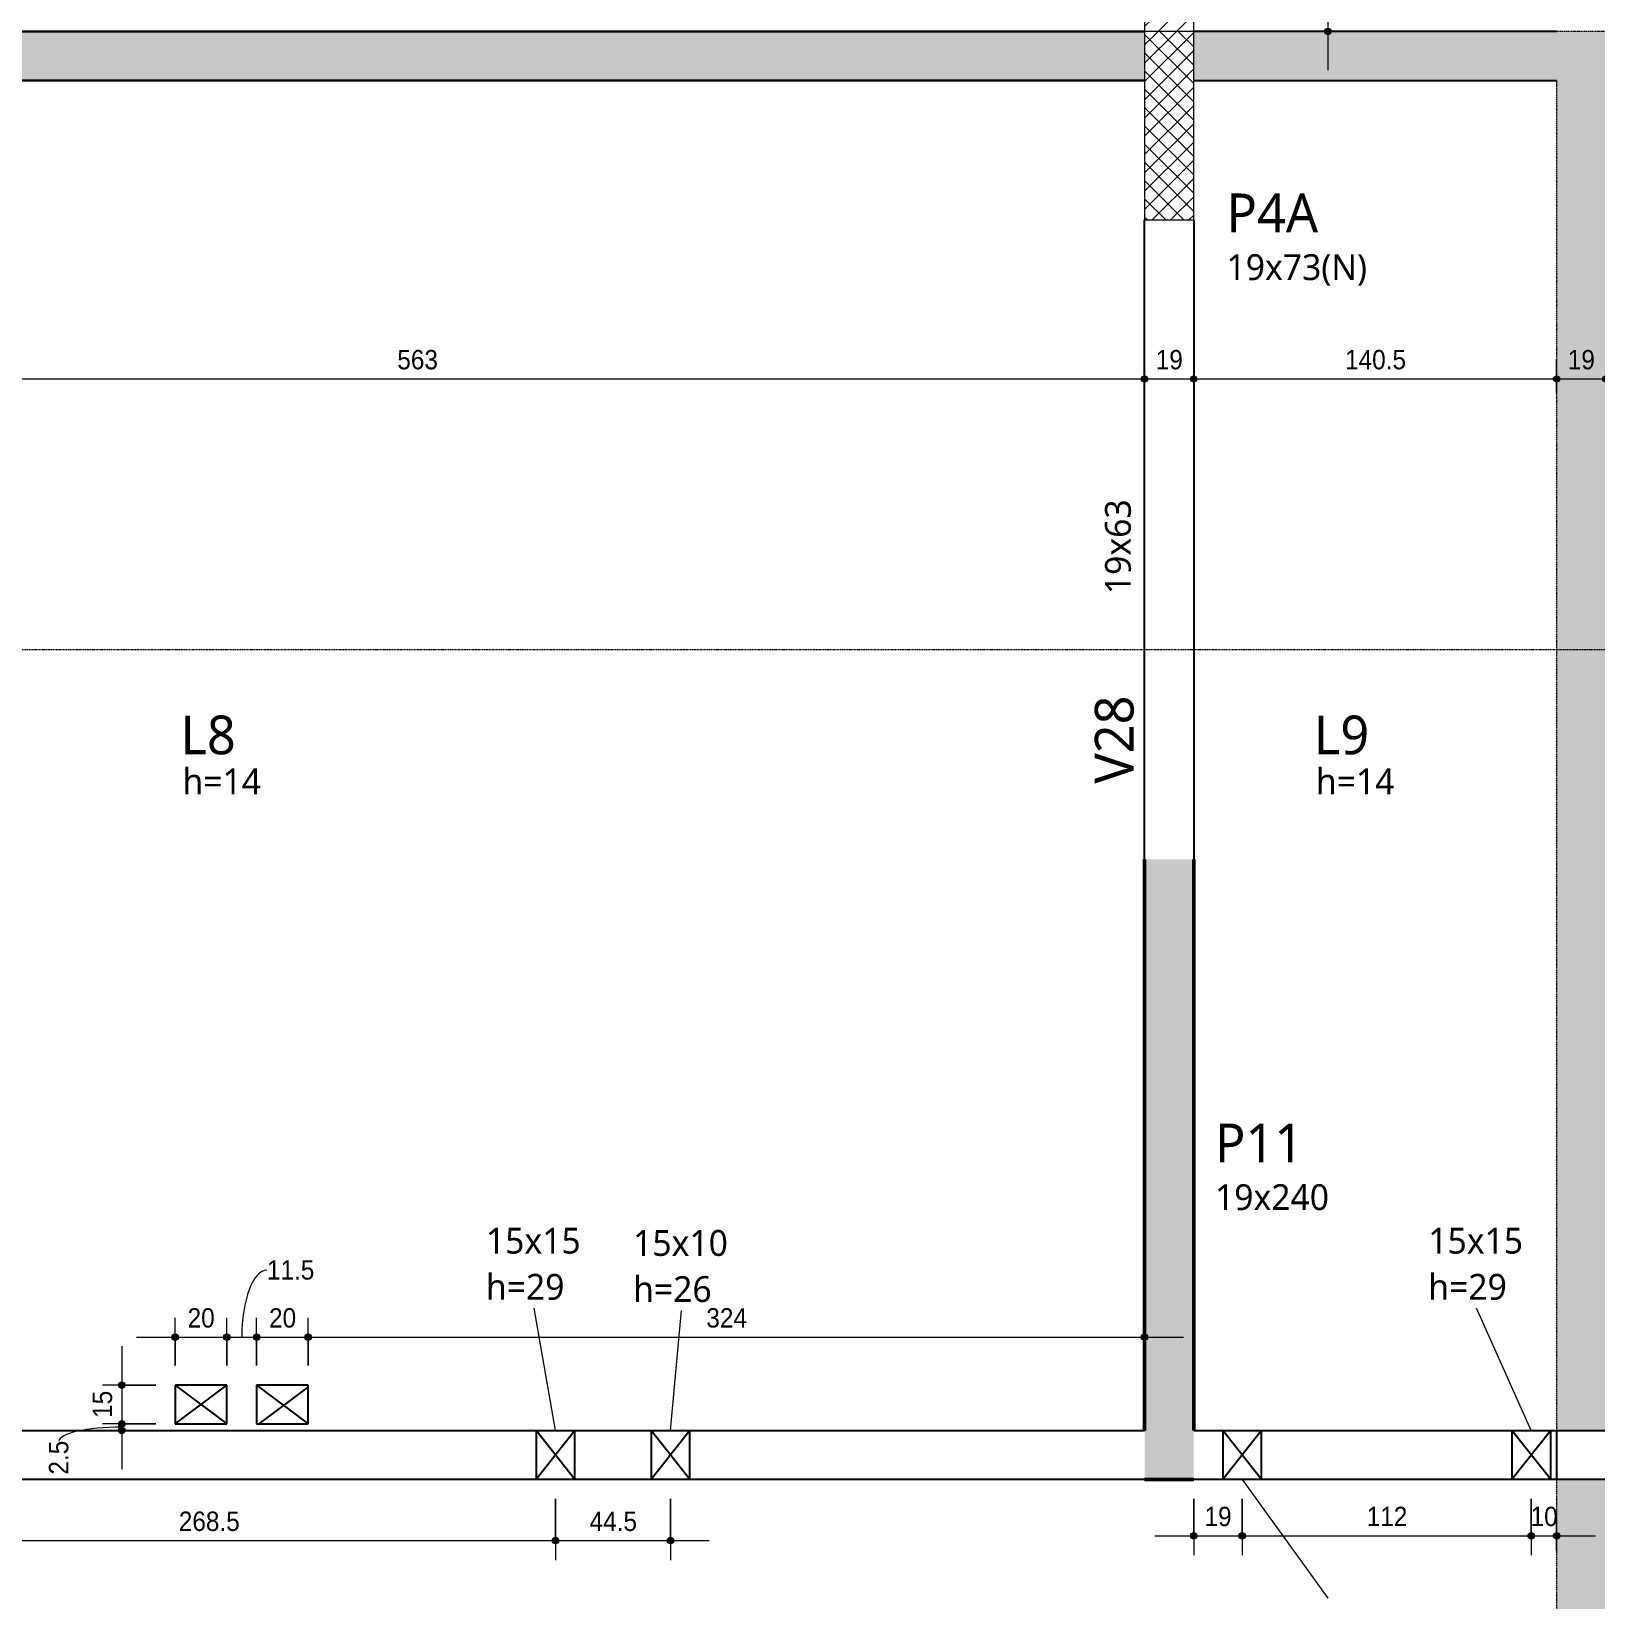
# Model space of a CAD drawing. Header units: centimetres. Extents: x -28 to 30806, y -3196 to 88064.
# Drawn here: x 3028 to 3634, y -73 to 534 of the extents above; entities that cross this region are included whole.
import ezdxf

# ---------------------------------------------------------------- set-up
doc = ezdxf.new("R2010")
doc.units = ezdxf.units.CM
for name, pattern in [('Centro de 6 mm', [1.32, 0.6, -0.24, 0.24, -0.24]), ('Hidden', [0.714375, 0.47625, -0.238125]), ('Traço', [0.635, 0.3175, -0.3175])]:
    doc.linetypes.add(name, pattern=pattern)
for name, color, linetype, lineweight in [('A-ANNO-DIMS', 7, 'Continuous', 9), ('A-ANNO-DIMS-50', 7, 'Continuous', 9), ('A-DETL-GENF', 7, 'Continuous', 18), ('A-DETL-THIN', 7, 'Continuous', 25), ('A-FLOR', 7, 'Continuous', 25), ('A-FLOR-IDEN', 7, 'Continuous', 9), ('A-GENM', 7, 'Continuous', 25), ('A-GENM-HDLN', 7, 'Traço', 18), ('A-GENM-IDEN', 7, 'Continuous', 9), ('G-ANNO-SYMB', 7, 'Continuous', 9), ('S-BEAM', 7, 'Continuous', 25), ('S-BEAM-HDLN', 7, 'Traço', 25), ('S-BEAM-IDEN', 7, 'Continuous', 9), ('S-COLS', 7, 'Continuous', 25), ('S-COLS-IDEN', 7, 'Continuous', 9)]:
    doc.layers.add(name, color=color, linetype=linetype, lineweight=lineweight)
doc.layers.add('A-DETL', color=7, linetype='Continuous', lineweight=18, true_color=0x00a600)
doc.styles.add('Arial', font='arial.ttf', dxfattribs={"width": 0.9, "height": 7.5})
doc.styles.add('Gadugi_1', font='gadugi.ttf', dxfattribs={"height": 10})
doc.styles.add('Gadugi_2', font='gadugi.ttf', dxfattribs={"height": 15})
doc.dimstyles.new('PED_1_5mm_ESQ', dxfattribs={"dimscale": 30.48, "dimtxt": 7.651945, "dimasz": 0.328084, "dimexe": 0.246063, "dimexo": 0.246063, "dimgap": 0.049213, "dimtad": 1, "dimdec": 1, "dimrnd": 0.5, "dimdsep": 46, "dimtxsty": 'Arial', "dimblk1": 'DOTSMALL', "dimblk2": 'DOTSMALL', "dimsah": 1, "dimcen": 0.09, "dimdle": 0.492126, "dimazin": 0, "dimtfac": 1, "dimtdec": 4, "dimtix": 1, "dimtmove": 0, "dimatfit": 3, "dimfxl": 1, "dimtvp": 1, "dimtolj": 1, "dimtzin": 0, "dimarcsym": 2})
doc.dimstyles.new('PED_1_5mm_ESQ_2', dxfattribs={"dimscale": 30.48, "dimtxt": 7.651945, "dimasz": 0.328084, "dimexe": 0.246063, "dimexo": 0.246063, "dimgap": 0.049213, "dimtad": 1, "dimdec": 1, "dimrnd": 0.5, "dimdsep": 46, "dimtxsty": 'Arial', "dimblk1": 'DOTSMALL', "dimblk2": 'DOTSMALL', "dimsah": 1, "dimcen": 0.09, "dimdle": 0.492126, "dimazin": 0, "dimtfac": 1, "dimtdec": 4, "dimtix": 1, "dimtmove": 1, "dimatfit": 3, "dimfxl": 1, "dimtvp": 1, "dimtolj": 1, "dimtzin": 0, "dimarcsym": 2})

# ---------------------------------------------------------------- blocks, each defined once
blk = doc.blocks.new('PED_FURO_RETANGULAR_R04_2020 - 15x15x29-3491205-PL H 001 - FORMA DO BARRILETE')
at = {"layer": 'A-GENM-HDLN'}
for p, q in [((-7.5, 9.5), (7.5, -9.5)), ((-7.5, -9.5), (7.5, 9.5)), ((-7.5, -9.5), (-7.5, 9.5)), ((7.5, 9.5), (7.5, -9.5))]:
    blk.add_line(p, q, dxfattribs=at)
blk = doc.blocks.new('PED_FURO_RETANGULAR_R04_2020 - 15x10x26-3623036-PL H 001 - FORMA DO BARRILETE')
at = {"layer": 'A-GENM-HDLN'}
for p, q in [((-7.5, 9.5), (7.5, -9.5)), ((-7.5, -9.5), (7.5, 9.5)), ((-7.5, -9.5), (-7.5, 9.5)), ((7.5, 9.5), (7.5, -9.5))]:
    blk.add_line(p, q, dxfattribs=at)
blk = doc.blocks.new('PED_FURO_RETANGULAR_R04_2020 - 15x10x22-3621887-PL H 001 - FORMA DO BARRILETE')
at = {"layer": 'A-GENM-HDLN'}
for p, q in [((-7.5, 9.5), (7.5, -9.5)), ((-7.5, -9.5), (7.5, 9.5)), ((-7.5, -9.5), (-7.5, 9.5)), ((7.5, 9.5), (7.5, -9.5))]:
    blk.add_line(p, q, dxfattribs=at)
blk = doc.blocks.new('DIMBLOCK16-PL H 001 - FORMA DO BARRILETE')
at = {"layer": 'A-ANNO-DIMS-50'}
h = blk.add_hatch(color=256, dxfattribs=at)
edge = h.paths.add_edge_path(flags=0)
edge.add_arc((2895.97, 399.02), 1.25, 0, 360)
h = blk.add_hatch(color=256, dxfattribs=at)
edge = h.paths.add_edge_path(flags=0)
edge.add_arc((3458.97, 399.02), 1.25, 0, 360)
for p, q in [((2895.97, 393.29), (2895.97, 406.52)), ((3458.97, 393.29), (3458.97, 406.52)), ((2895.97, 399.02), (3458.97, 399.02)), ((2895.97, 399.02), (2895.97, 393.29)), ((3458.97, 399.02), (3458.97, 393.29))]:
    blk.add_line(p, q, dxfattribs=at)
for centre in [(2895.97, 399.02), (3458.97, 399.02)]:
    blk.add_circle(centre, 1.25, dxfattribs=at)
at = {"layer": 'A-ANNO-DIMS-50', "color": 0, "insert": (3169.7, 410.26), "char_height": 7.5, "width": 18.6472, "attachment_point": 1, "line_spacing_factor": 0.941778, "style": 'Arial'}
blk.add_mtext('563', dxfattribs=at)
blk = doc.blocks.new('_DotSmall')
at = {"color": 0, "linetype": 'ByBlock', "const_width": 0.5}
blk.add_lwpolyline([(-0.0625, 0, 1), (0.0625, 0, 1)], format="xyb", close=True, dxfattribs=at)
blk = doc.blocks.new('DIMBLOCK17-PL H 001 - FORMA DO BARRILETE')
at = {"layer": 'A-ANNO-DIMS-50'}
h = blk.add_hatch(color=256, dxfattribs=at)
edge = h.paths.add_edge_path(flags=0)
edge.add_arc((3458.97, 399.02), 1.25, 0, 360)
h = blk.add_hatch(color=256, dxfattribs=at)
edge = h.paths.add_edge_path(flags=0)
edge.add_arc((3477.97, 399.02), 1.25, 0, 360)
for p, q in [((3458.97, 393.29), (3458.97, 406.52)), ((3477.97, 393.29), (3477.97, 406.52)), ((3458.97, 399.02), (3477.97, 399.02)), ((3458.97, 399.02), (3458.97, 393.29)), ((3477.97, 399.02), (3477.97, 393.29))]:
    blk.add_line(p, q, dxfattribs=at)
for centre in [(3458.97, 399.02), (3477.97, 399.02)]:
    blk.add_circle(centre, 1.25, dxfattribs=at)
at = {"layer": 'A-ANNO-DIMS-50', "color": 0, "insert": (3463.29, 410.26), "char_height": 7.5, "width": 12.4315, "attachment_point": 1, "line_spacing_factor": 0.941778, "style": 'Arial'}
blk.add_mtext('19', dxfattribs=at)
blk = doc.blocks.new('DIMBLOCK18-PL H 001 - FORMA DO BARRILETE')
at = {"layer": 'A-ANNO-DIMS-50'}
h = blk.add_hatch(color=256, dxfattribs=at)
edge = h.paths.add_edge_path(flags=0)
edge.add_arc((3477.97, 399.02), 1.25, 0, 360)
h = blk.add_hatch(color=256, dxfattribs=at)
edge = h.paths.add_edge_path(flags=0)
edge.add_arc((3618.47, 399.02), 1.25, 0, 360)
for p, q in [((3477.97, 393.29), (3477.97, 406.52)), ((3618.47, 393.29), (3618.47, 406.52)), ((3477.97, 399.02), (3618.47, 399.02)), ((3477.97, 399.02), (3477.97, 393.29)), ((3618.47, 399.02), (3618.47, 393.29))]:
    blk.add_line(p, q, dxfattribs=at)
for centre in [(3477.97, 399.02), (3618.47, 399.02)]:
    blk.add_circle(centre, 1.25, dxfattribs=at)
at = {"layer": 'A-ANNO-DIMS-50', "color": 0, "insert": (3536.57, 410.26), "char_height": 7.5, "width": 27.9708, "attachment_point": 1, "line_spacing_factor": 0.941778, "style": 'Arial'}
blk.add_mtext('140.5', dxfattribs=at)
blk = doc.blocks.new('DIMBLOCK19-PL H 001 - FORMA DO BARRILETE')
at = {"layer": 'A-ANNO-DIMS-50'}
h = blk.add_hatch(color=256, dxfattribs=at)
edge = h.paths.add_edge_path(flags=0)
edge.add_arc((3618.47, 399.02), 1.25, 0, 360)
h = blk.add_hatch(color=256, dxfattribs=at)
edge = h.paths.add_edge_path(flags=0)
edge.add_arc((3637.47, 399.02), 1.25, 0, 360)
for p, q in [((3618.47, 393.29), (3618.47, 406.52)), ((3637.47, 393.29), (3637.47, 406.52)), ((3618.47, 399.02), (3637.47, 399.02)), ((3618.47, 399.02), (3618.47, 393.29)), ((3637.47, 399.02), (3637.47, 393.29))]:
    blk.add_line(p, q, dxfattribs=at)
for centre in [(3618.47, 399.02), (3637.47, 399.02)]:
    blk.add_circle(centre, 1.25, dxfattribs=at)
at = {"layer": 'A-ANNO-DIMS-50', "color": 0, "insert": (3622.79, 410.26), "char_height": 7.5, "width": 12.4315, "attachment_point": 1, "line_spacing_factor": 0.941778, "style": 'Arial'}
blk.add_mtext('19', dxfattribs=at)
blk = doc.blocks.new('DIMBLOCK179-PL H 001 - FORMA DO BARRILETE')
at = {"layer": 'A-ANNO-DIMS-50'}
h = blk.add_hatch(color=256, dxfattribs=at)
edge = h.paths.add_edge_path(flags=0)
edge.add_arc((2962.57, -50.54), 1.25, 0, 360)
h = blk.add_hatch(color=256, dxfattribs=at)
edge = h.paths.add_edge_path(flags=0)
edge.add_arc((3230.97, -50.54), 1.25, 0, 360)
for p, q in [((2962.57, -34.38), (2962.57, -58.04)), ((2962.57, -50.54), (2962.57, -34.38)), ((3230.97, -34.38), (3230.97, -58.04)), ((3230.97, -50.54), (3230.97, -34.38)), ((2962.57, -50.54), (3230.97, -50.54))]:
    blk.add_line(p, q, dxfattribs=at)
for centre in [(2962.57, -50.54), (3230.97, -50.54)]:
    blk.add_circle(centre, 1.25, dxfattribs=at)
at = {"layer": 'A-ANNO-DIMS-50', "color": 0, "insert": (3085.12, -39.3), "char_height": 7.5, "width": 27.9708, "attachment_point": 1, "line_spacing_factor": 0.941778, "style": 'Arial'}
blk.add_mtext('268.5', dxfattribs=at)
blk = doc.blocks.new('DIMBLOCK180-PL H 001 - FORMA DO BARRILETE')
at = {"layer": 'A-ANNO-DIMS-50'}
h = blk.add_hatch(color=256, dxfattribs=at)
edge = h.paths.add_edge_path(flags=0)
edge.add_arc((3230.97, -50.54), 1.25, 0, 360)
h = blk.add_hatch(color=256, dxfattribs=at)
edge = h.paths.add_edge_path(flags=0)
edge.add_arc((3275.43, -50.54), 1.25, 0, 360)
for p, q in [((3230.97, -34.38), (3230.97, -58.04)), ((3230.97, -50.54), (3230.97, -34.38)), ((3275.43, -34.38), (3275.43, -58.04)), ((3275.43, -50.54), (3275.43, -34.38)), ((3230.97, -50.54), (3290.43, -50.54))]:
    blk.add_line(p, q, dxfattribs=at)
for centre in [(3230.97, -50.54), (3275.43, -50.54)]:
    blk.add_circle(centre, 1.25, dxfattribs=at)
at = {"layer": 'A-ANNO-DIMS-50', "color": 0, "insert": (3244.14, -39.3), "char_height": 7.5, "width": 21.7551, "attachment_point": 1, "line_spacing_factor": 0.941778, "style": 'Arial'}
blk.add_mtext('44.5', dxfattribs=at)
blk = doc.blocks.new('DIMBLOCK181-PL H 001 - FORMA DO BARRILETE')
at = {"layer": 'A-ANNO-DIMS-50'}
h = blk.add_hatch(color=256, dxfattribs=at)
edge = h.paths.add_edge_path(flags=0)
edge.add_arc((3063.03, 9.67), 1.25, 0, 360)
h = blk.add_hatch(color=256, dxfattribs=at)
edge = h.paths.add_edge_path(flags=0)
edge.add_arc((3063.03, -5.38), 1.25, 0, 360)
for p, q in [((3063.03, 24.67), (3063.03, -5.38)), ((3076.21, 9.67), (3055.53, 9.67)), ((3063.03, 9.67), (3076.21, 9.67)), ((3076.21, -5.38), (3055.53, -5.38)), ((3063.03, -5.38), (3076.21, -5.38))]:
    blk.add_line(p, q, dxfattribs=at)
for centre in [(3063.03, 9.67), (3063.03, -5.38)]:
    blk.add_circle(centre, 1.25, dxfattribs=at)
at = {"layer": 'A-ANNO-DIMS-50', "color": 0, "insert": (3051.79, -3.04), "char_height": 7.5, "width": 12.4315, "attachment_point": 1, "rotation": 90, "line_spacing_factor": 0.941778, "style": 'Arial'}
blk.add_mtext('15', dxfattribs=at)
blk = doc.blocks.new('DIMBLOCK182-PL H 001 - FORMA DO BARRILETE')
at = {"layer": 'A-ANNO-DIMS-50'}
h = blk.add_hatch(color=256, dxfattribs=at)
edge = h.paths.add_edge_path(flags=0)
edge.add_arc((3063.03, -5.38), 1.25, 0, 360)
h = blk.add_hatch(color=256, dxfattribs=at)
edge = h.paths.add_edge_path(flags=0)
edge.add_arc((3063.03, -7.88), 1.25, 0, 360)
for p, q in [((3076.21, -5.38), (3055.53, -5.38)), ((3063.03, -5.38), (3063.03, -22.88)), ((3063.03, -5.38), (3076.21, -5.38)), ((3057.3, -7.88), (3070.53, -7.88)), ((3063.03, -7.88), (3057.3, -7.88))]:
    blk.add_line(p, q, dxfattribs=at)
for centre in [(3063.03, -5.38), (3063.03, -7.88)]:
    blk.add_circle(centre, 1.25, dxfattribs=at)
blk.add_ellipse((3063.03, -12.05), major_axis=(-24.34, 0), ratio=0.222429, start_param=4.712389, end_param=6.283185, dxfattribs=at)
at = {"layer": 'A-ANNO-DIMS-50', "color": 0, "insert": (3034.84, -24.99), "char_height": 7.5, "width": 15.5393, "attachment_point": 1, "rotation": 90, "line_spacing_factor": 0.941778, "style": 'Arial'}
blk.add_mtext('2.5', dxfattribs=at)
blk = doc.blocks.new('DIMBLOCK183-PL H 001 - FORMA DO BARRILETE')
at = {"layer": 'A-ANNO-DIMS-50'}
h = blk.add_hatch(color=256, dxfattribs=at)
edge = h.paths.add_edge_path(flags=0)
edge.add_arc((3083.71, 28.18), 1.25, 0, 360)
h = blk.add_hatch(color=256, dxfattribs=at)
edge = h.paths.add_edge_path(flags=0)
edge.add_arc((3103.71, 28.18), 1.25, 0, 360)
for p, q in [((3083.71, 17.17), (3083.71, 35.68)), ((3103.71, 17.17), (3103.71, 35.68)), ((3068.71, 28.18), (3103.71, 28.18)), ((3083.71, 28.18), (3083.71, 17.17)), ((3103.71, 28.18), (3103.71, 17.17))]:
    blk.add_line(p, q, dxfattribs=at)
for centre in [(3083.71, 28.18), (3103.71, 28.18)]:
    blk.add_circle(centre, 1.25, dxfattribs=at)
at = {"layer": 'A-ANNO-DIMS-50', "color": 0, "insert": (3088.53, 39.42), "char_height": 7.5, "width": 12.4315, "attachment_point": 1, "line_spacing_factor": 0.941778, "style": 'Arial'}
blk.add_mtext('20', dxfattribs=at)
blk = doc.blocks.new('DIMBLOCK184-PL H 001 - FORMA DO BARRILETE')
at = {"layer": 'A-ANNO-DIMS-50'}
h = blk.add_hatch(color=256, dxfattribs=at)
edge = h.paths.add_edge_path(flags=0)
edge.add_arc((3103.71, 28.18), 1.25, 0, 360)
h = blk.add_hatch(color=256, dxfattribs=at)
edge = h.paths.add_edge_path(flags=0)
edge.add_arc((3115.25, 28.18), 1.25, 0, 360)
for p, q in [((3103.71, 17.17), (3103.71, 35.68)), ((3115.25, 17.17), (3115.25, 35.68)), ((3103.71, 28.18), (3115.25, 28.18)), ((3103.71, 28.18), (3103.71, 17.17)), ((3115.25, 28.18), (3115.25, 17.17))]:
    blk.add_line(p, q, dxfattribs=at)
for centre in [(3103.71, 28.18), (3115.25, 28.18)]:
    blk.add_circle(centre, 1.25, dxfattribs=at)
blk.add_ellipse((3119.24, 28.18), major_axis=(0, 25.96), ratio=0.375824, start_param=0, end_param=1.570796, dxfattribs=at)
at = {"layer": 'A-ANNO-DIMS-50', "color": 0, "insert": (3119.24, 57.99), "char_height": 7.5, "width": 21.7551, "attachment_point": 1, "line_spacing_factor": 0.941778, "style": 'Arial'}
blk.add_mtext('11.5', dxfattribs=at)
blk = doc.blocks.new('DIMBLOCK185-PL H 001 - FORMA DO BARRILETE')
at = {"layer": 'A-ANNO-DIMS-50'}
h = blk.add_hatch(color=256, dxfattribs=at)
edge = h.paths.add_edge_path(flags=0)
edge.add_arc((3115.25, 28.18), 1.25, 0, 360)
h = blk.add_hatch(color=256, dxfattribs=at)
edge = h.paths.add_edge_path(flags=0)
edge.add_arc((3135.21, 28.18), 1.25, 0, 360)
for p, q in [((3115.25, 17.17), (3115.25, 35.68)), ((3135.21, 17.17), (3135.21, 35.68)), ((3115.25, 28.18), (3135.21, 28.18)), ((3115.25, 28.18), (3115.25, 17.17)), ((3135.21, 28.18), (3135.21, 17.17))]:
    blk.add_line(p, q, dxfattribs=at)
for centre in [(3115.25, 28.18), (3135.21, 28.18)]:
    blk.add_circle(centre, 1.25, dxfattribs=at)
at = {"layer": 'A-ANNO-DIMS-50', "color": 0, "insert": (3120.05, 39.42), "char_height": 7.5, "width": 12.4315, "attachment_point": 1, "line_spacing_factor": 0.941778, "style": 'Arial'}
blk.add_mtext('20', dxfattribs=at)
blk = doc.blocks.new('DIMBLOCK186-PL H 001 - FORMA DO BARRILETE')
at = {"layer": 'A-ANNO-DIMS-50'}
h = blk.add_hatch(color=256, dxfattribs=at)
edge = h.paths.add_edge_path(flags=0)
edge.add_arc((3135.21, 28.18), 1.25, 0, 360)
h = blk.add_hatch(color=256, dxfattribs=at)
edge = h.paths.add_edge_path(flags=0)
edge.add_arc((3458.97, 28.18), 1.25, 0, 360)
for p, q in [((3135.21, 17.17), (3135.21, 35.68)), ((3458.97, 22.45), (3458.97, 35.68)), ((3135.21, 28.18), (3473.97, 28.18)), ((3135.21, 28.18), (3135.21, 17.17)), ((3458.97, 28.18), (3458.97, 22.45))]:
    blk.add_line(p, q, dxfattribs=at)
for centre in [(3135.21, 28.18), (3458.97, 28.18)]:
    blk.add_circle(centre, 1.25, dxfattribs=at)
at = {"layer": 'A-ANNO-DIMS-50', "color": 0, "insert": (3289.32, 39.42), "char_height": 7.5, "width": 18.6472, "attachment_point": 1, "line_spacing_factor": 0.941778, "style": 'Arial'}
blk.add_mtext('324', dxfattribs=at)
blk = doc.blocks.new('DIMBLOCK187-PL H 001 - FORMA DO BARRILETE')
at = {"layer": 'A-ANNO-DIMS-50'}
h = blk.add_hatch(color=256, dxfattribs=at)
edge = h.paths.add_edge_path(flags=0)
edge.add_arc((3477.97, -48.67), 1.25, 0, 360)
h = blk.add_hatch(color=256, dxfattribs=at)
edge = h.paths.add_edge_path(flags=0)
edge.add_arc((3496.73, -48.67), 1.25, 0, 360)
for p, q in [((3477.97, -34.38), (3477.97, -56.17)), ((3477.97, -48.67), (3477.97, -34.38)), ((3496.73, -34.38), (3496.73, -56.17)), ((3496.73, -48.67), (3496.73, -34.38)), ((3462.97, -48.67), (3496.73, -48.67))]:
    blk.add_line(p, q, dxfattribs=at)
for centre in [(3477.97, -48.67), (3496.73, -48.67)]:
    blk.add_circle(centre, 1.25, dxfattribs=at)
at = {"layer": 'A-ANNO-DIMS-50', "color": 0, "insert": (3482.17, -37.43), "char_height": 7.5, "width": 12.4315, "attachment_point": 1, "line_spacing_factor": 0.941778, "style": 'Arial'}
blk.add_mtext('19', dxfattribs=at)
blk = doc.blocks.new('DIMBLOCK188-PL H 001 - FORMA DO BARRILETE')
at = {"layer": 'A-ANNO-DIMS-50'}
h = blk.add_hatch(color=256, dxfattribs=at)
edge = h.paths.add_edge_path(flags=0)
edge.add_arc((3496.73, -48.67), 1.25, 0, 360)
h = blk.add_hatch(color=256, dxfattribs=at)
edge = h.paths.add_edge_path(flags=0)
edge.add_arc((3608.66, -48.67), 1.25, 0, 360)
for p, q in [((3496.73, -34.38), (3496.73, -56.17)), ((3496.73, -48.67), (3496.73, -34.38)), ((3608.66, -34.38), (3608.66, -56.17)), ((3608.66, -48.67), (3608.66, -34.38)), ((3496.73, -48.67), (3608.66, -48.67))]:
    blk.add_line(p, q, dxfattribs=at)
for centre in [(3496.73, -48.67), (3608.66, -48.67)]:
    blk.add_circle(centre, 1.25, dxfattribs=at)
at = {"layer": 'A-ANNO-DIMS-50', "color": 0, "insert": (3544.93, -37.43), "char_height": 7.5, "width": 18.6472, "attachment_point": 1, "line_spacing_factor": 0.941778, "style": 'Arial'}
blk.add_mtext('112', dxfattribs=at)
blk = doc.blocks.new('DIMBLOCK189-PL H 001 - FORMA DO BARRILETE')
at = {"layer": 'A-ANNO-DIMS-50'}
h = blk.add_hatch(color=256, dxfattribs=at)
edge = h.paths.add_edge_path(flags=0)
edge.add_arc((3608.66, -48.67), 1.25, 0, 360)
h = blk.add_hatch(color=256, dxfattribs=at)
edge = h.paths.add_edge_path(flags=0)
edge.add_arc((3618.47, -48.67), 1.25, 0, 360)
for p, q in [((3608.66, -34.38), (3608.66, -56.17)), ((3608.66, -48.67), (3608.66, -34.38)), ((3618.47, -54.4), (3618.47, -41.17)), ((3608.66, -48.67), (3633.47, -48.67)), ((3618.47, -48.67), (3618.47, -54.4))]:
    blk.add_line(p, q, dxfattribs=at)
for centre in [(3608.66, -48.67), (3618.47, -48.67)]:
    blk.add_circle(centre, 1.25, dxfattribs=at)
at = {"layer": 'A-ANNO-DIMS-50', "color": 0, "insert": (3608.39, -37.43), "char_height": 7.5, "width": 12.4315, "attachment_point": 1, "line_spacing_factor": 0.941778, "style": 'Arial'}
blk.add_mtext('10', dxfattribs=at)
blk = doc.blocks.new('DIMBLOCK191-PL H 001 - FORMA DO BARRILETE')
at = {"layer": 'A-ANNO-DIMS-50'}
h = blk.add_hatch(color=256, dxfattribs=at)
edge = h.paths.add_edge_path(flags=0)
edge.add_arc((3529.89, 574.42), 1.25, 0, 360)
h = blk.add_hatch(color=256, dxfattribs=at)
edge = h.paths.add_edge_path(flags=0)
edge.add_arc((3529.89, 533.55), 1.25, 0, 360)
for p, q in [((3508.71, 574.42), (3537.39, 574.42)), ((3529.89, 574.42), (3508.71, 574.42)), ((3529.89, 574.42), (3529.89, 518.55)), ((3524.16, 533.55), (3537.39, 533.55)), ((3529.89, 533.55), (3524.16, 533.55))]:
    blk.add_line(p, q, dxfattribs=at)
for centre in [(3529.89, 574.42), (3529.89, 533.55)]:
    blk.add_circle(centre, 1.25, dxfattribs=at)
at = {"layer": 'A-ANNO-DIMS-50', "color": 0, "insert": (3518.65, 548.8), "char_height": 7.5, "width": 12.4315, "attachment_point": 1, "rotation": 90, "line_spacing_factor": 0.941778, "style": 'Arial'}
blk.add_mtext('41', dxfattribs=at)

msp = doc.modelspace()

# ---------------------------------------------------------------- hatches: boundary and pattern name
at = {"layer": 'A-DETL', "true_color": 0xe6b8b7}
h = msp.add_hatch(color=9, dxfattribs=at)
h.paths.add_polyline_path([(3637.47, -181.88), (3637.47, -26.88), (3618.47, -26.88), (3618.47, -181.88)], flags=0)
h.paths.add_polyline_path([(3637.47, -7.88), (3637.47, 533.55), (3618.47, 533.55), (3618.47, -7.88)], flags=0)
at = {"layer": 'A-DETL-GENF', "true_color": 0x808080}
h = msp.add_hatch(dxfattribs=at)
h.set_pattern_fill('FP_1', color=8, style=0, pattern_type=2)
h.set_pattern_definition([(45, (2647.826, 0), (-3.535534, 3.535534), [])])
h.paths.add_polyline_path([(3458.97, 533.55), (3477.97, 533.55), (3477.97, 688.12), (3458.97, 688.12), (3458.97, 585.42)], flags=0)
h.paths.add_polyline_path([(3439.46, 688.12), (3448.47, 688.12), (3448.47, 707.12), (3421.72, 707.12), (3421.72, 688.12)], flags=0)
h.paths.add_polyline_path([(3488.47, 688.12), (3516.72, 688.12), (3516.72, 707.12), (3488.47, 707.12), (3488.47, 693.27)], flags=0)
at = {"layer": 'A-DETL-GENF', "true_color": 0x0000ff}
h = msp.add_hatch(dxfattribs=at)
h.set_pattern_fill('FP_2', color=5, style=0, pattern_type=2)
h.set_pattern_definition([(45, (2647.826, 0), (-3.535534, 3.535534), []), (135, (2647.826, 0), (-3.535534, -3.535534), [])])
h.paths.add_polyline_path([(3477.97, 460.55), (3477.97, 533.55), (3458.97, 533.55), (3458.97, 460.55)], flags=0)
at = {"layer": 'S-BEAM', "true_color": 0xe6b8b7}
for points in [[(2910.49, 514.55), (3458.97, 514.55), (3458.97, 533.55), (2865.96, 533.55), (2865.96, 514.55), (2890.75, 514.55)], [(3601.16, 514.55), (3618.47, 514.55), (3618.47, 533.55), (3477.97, 533.55), (3477.97, 514.55), (3518.79, 514.55)]]:
    msp.add_hatch(color=9, dxfattribs=at).paths.add_polyline_path(points, flags=0)
at = {"layer": 'S-COLS', "true_color": 0x808080}
msp.add_hatch(color=8, dxfattribs=at).paths.add_polyline_path([(3458.97, -26.88), (3477.97, -26.88), (3477.97, 213.12), (3458.97, 213.12), (3458.97, -7.88)], flags=0)

# ---------------------------------------------------------------- linework, layer by layer
at = {"layer": 'A-DETL', "color": 7}
for p, q in [((3458.97, 688.12), (3458.97, 533.55)), ((3477.97, 533.55), (3477.97, 688.12)), ((3458.97, 533.55), (3458.97, 460.55)), ((3477.97, 533.55), (3458.97, 533.55)), ((3477.97, 460.55), (3477.97, 533.55)), ((3458.97, 460.55), (3477.97, 460.55))]:
    msp.add_line(p, q, dxfattribs=at)
at = {"layer": 'A-DETL', "color": 7, "linetype": 'Hidden'}
for p, q in [((3637.47, 533.55), (3618.47, 533.55)), ((3618.47, 514.55), (3618.47, -181.88))]:
    msp.add_line(p, q, dxfattribs=at)
at = {"layer": 'A-DETL-THIN'}
for p, q in [((3083.71, -5.38), (3103.71, 9.67)), ((3083.71, 9.67), (3103.71, -5.38)), ((3115.25, 9.67), (3135.25, -5.38)), ((3116.22, -5.38), (3135.21, 8.91)), ((3238.47, -7.88), (3223.47, -26.88)), ((3238.47, -26.88), (3223.47, -7.88)), ((3282.93, -7.88), (3267.93, -26.88)), ((3282.93, -26.88), (3267.93, -7.88)), ((3504.23, -7.88), (3489.23, -26.88)), ((3504.23, -26.88), (3489.23, -7.88)), ((3616.16, -7.88), (3601.16, -26.88)), ((3616.16, -26.88), (3601.16, -7.88))]:
    msp.add_line(p, q, dxfattribs=at)
at = {"layer": 'A-FLOR'}
for p, q in [((3458.97, 533.55), (2759.96, 533.55)), ((3618.47, 533.55), (3477.97, 533.55)), ((2759.96, 514.55), (3458.97, 514.55)), ((3477.97, 514.55), (3618.47, 514.55)), ((3103.71, 9.67), (3083.71, 9.67)), ((3083.71, 9.67), (3083.71, -5.38)), ((3103.71, -5.38), (3103.71, 9.67)), ((3135.21, 9.67), (3115.25, 9.67)), ((3115.25, 9.67), (3115.25, -5.38)), ((3135.21, -5.38), (3135.21, 9.67)), ((3083.71, -5.38), (3103.71, -5.38)), ((3115.25, -5.38), (3135.21, -5.38))]:
    msp.add_line(p, q, dxfattribs=at)
at = {"layer": 'A-GENM-IDEN'}
for p, q in [((3230.97, -7.88), (3222.7, 39.39)), ((3275.43, -7.88), (3279.68, 38.51)), ((3608.66, -7.88), (3587.49, 39.39)), ((3496.73, -26.88), (3529.95, -72.78))]:
    msp.add_line(p, q, dxfattribs=at)
at = {"layer": 'G-ANNO-SYMB', "linetype": 'Centro de 6 mm'}
msp.add_line((777.66, 294.37), (4106.64, 294.37), dxfattribs=at)
at = {"layer": 'S-BEAM'}
for p, q in [((2865.96, 533.55), (3458.97, 533.55)), ((3618.47, 533.55), (3477.97, 533.55)), ((3458.97, 514.55), (2865.96, 514.55)), ((3477.97, 514.55), (3618.47, 514.55)), ((3458.97, 213.12), (3458.97, 460.55)), ((3477.97, 460.55), (3477.97, 213.12)), ((2759.96, -7.88), (3458.97, -7.88)), ((3477.97, -7.88), (3980.97, -7.88)), ((3458.97, -26.88), (2759.96, -26.88)), ((3980.97, -26.88), (3477.97, -26.88))]:
    msp.add_line(p, q, dxfattribs=at)
at = {"layer": 'S-BEAM-HDLN', "linetype": 'Continuous'}
for p, q in [((3223.47, -7.88), (3223.47, -26.88)), ((3238.47, -26.88), (3238.47, -7.88)), ((3267.93, -7.88), (3267.93, -26.88)), ((3282.93, -26.88), (3282.93, -7.88)), ((3489.23, -7.88), (3489.23, -26.88)), ((3504.23, -26.88), (3504.23, -7.88)), ((3601.16, -7.88), (3601.16, -26.88)), ((3616.16, -26.88), (3616.16, -7.88)), ((3618.47, -7.88), (3618.47, -26.88))]:
    msp.add_line(p, q, dxfattribs=at)
at = {"layer": 'S-COLS', "lineweight": 50}
for p, q in [((3458.97, -7.88), (3458.97, 213.12)), ((3477.97, 213.12), (3477.97, -7.88)), ((3477.97, -26.88), (3458.97, -26.88))]:
    msp.add_line(p, q, dxfattribs=at)

# ---------------------------------------------------------------- block references
at = {"layer": 'A-GENM', "linetype": 'Traço', "lineweight": 18, "rotation": 180}
for name, p in [('PED_FURO_RETANGULAR_R04_2020 - 15x15x29-3491205-PL H 001 - FORMA DO BARRILETE', (3230.97, -17.38)), ('PED_FURO_RETANGULAR_R04_2020 - 15x10x26-3623036-PL H 001 - FORMA DO BARRILETE', (3275.43, -17.38)), ('PED_FURO_RETANGULAR_R04_2020 - 15x10x22-3621887-PL H 001 - FORMA DO BARRILETE', (3496.73, -17.38)), ('PED_FURO_RETANGULAR_R04_2020 - 15x15x29-3491205-PL H 001 - FORMA DO BARRILETE', (3608.66, -17.38))]:
    msp.add_blockref(name, p, dxfattribs=at)

# ---------------------------------------------------------------- texts
at = {"layer": 'A-FLOR-IDEN', "attachment_point": 1}
for s, insert, char_height, width, style in [('L8', (3085.76, 268.77), 15, 26.0548, 'Gadugi_2'), ('L9', (3524.51, 268.77), 15, 26.0548, 'Gadugi_2'), ('h=14', (3086.54, 248.29), 10, 39.6835, 'Gadugi_1'), ('h=14', (3525.29, 248.29), 10, 39.6835, 'Gadugi_1')]:
    msp.add_mtext(s, dxfattribs=dict(at, insert=insert, char_height=char_height, width=width, style=style))
at = {"layer": 'A-GENM-IDEN', "char_height": 10, "attachment_point": 1, "style": 'Gadugi_1'}
for s, insert, width in [('15x15', (3204, 70.54), 44.8945), ('15x10', (3260.98, 69.66), 44.8945), ('15x15', (3568.79, 70.54), 44.8945), ('h=29', (3204, 52.68), 39.6835), ('h=26', (3260.98, 51.8), 39.6835), ('h=29', (3568.79, 52.68), 39.6835)]:
    msp.add_mtext(s, dxfattribs=dict(at, insert=insert, width=width))
at = {"layer": 'S-BEAM-IDEN', "attachment_point": 1, "rotation": 90}
for s, insert, char_height, width, style in [('19x63', (3443.64, 315.75), 10, 44.8945, 'Gadugi_1'), ('V28', (3439.7, 242.45), 15, 44.0928, 'Gadugi_2')]:
    msp.add_mtext(s, dxfattribs=dict(at, insert=insert, char_height=char_height, width=width, style=style))
at = {"layer": 'S-COLS-IDEN', "attachment_point": 1}
for s, insert, char_height, width, style in [('P4A', (3490.68, 470.81), 15, 44.8945, 'Gadugi_2'), ('19x73(N)', (3490.68, 447.32), 10, 68.1434, 'Gadugi_1'), ('P11', (3486.22, 110.88), 15, 42.4894, 'Gadugi_2'), ('19x240', (3486.22, 87.39), 10, 54.1139, 'Gadugi_1')]:
    msp.add_mtext(s, dxfattribs=dict(at, insert=insert, char_height=char_height, width=width, style=style))

# ---------------------------------------------------------------- dimensions: what is measured, and where the dimension line sits
at = {"layer": 'A-ANNO-DIMS'}
for base, p1, p2, override, picture, middle in [((3529.89, 533.55), (3501.21, 574.42), (3531.66, 533.55), {"dimpost": '<>', "dimfxl": 50.962072}, 'DIMBLOCK191-PL H 001 - FORMA DO BARRILETE', (3524.63, 553.98)), ((3063.0304, -5.3809), (3083.7117, 9.6651), (3083.7117, -5.3809), {"dimpost": '<>', "dimfxl": 15.046036}, 'DIMBLOCK181-PL H 001 - FORMA DO BARRILETE', (3057.7011, 2.1421))]:
    dim = msp.add_linear_dim(base=base, p1=p1, p2=p2, angle=90, dimstyle='PED_1_5mm_ESQ', override=override, dxfattribs=at)
    dim.commit()
    dim.dimension.update_dxf_attribs({"geometry": picture, "text_midpoint": middle})
for base, p1, p2, override, picture, middle in [((3458.97, 399.02), (2895.97, 400.79), (3458.97, 400.79), {"dimpost": '<>', "dimfxl": 563.007789}, 'DIMBLOCK16-PL H 001 - FORMA DO BARRILETE', (3177.47, 404.35)), ((3477.97, 399.02), (3458.97, 400.79), (3477.97, 400.79), {"dimpost": '<>', "dimfxl": 19}, 'DIMBLOCK17-PL H 001 - FORMA DO BARRILETE', (3468.47, 404.35)), ((3618.47, 399.02), (3477.97, 400.79), (3618.47, 400.79), {"dimpost": '<>', "dimfxl": 140.497703}, 'DIMBLOCK18-PL H 001 - FORMA DO BARRILETE', (3548.22, 404.35)), ((3637.47, 399.02), (3618.47, 400.79), (3637.47, 400.79), {"dimpost": '<>', "dimfxl": 19}, 'DIMBLOCK19-PL H 001 - FORMA DO BARRILETE', (3627.97, 404.35)), ((3103.71, 28.18), (3083.71, 9.67), (3103.71, 9.67), {"dimpost": '<>', "dimfxl": 20}, 'DIMBLOCK183-PL H 001 - FORMA DO BARRILETE', (3093.71, 33.51)), ((3135.21, 28.18), (3115.25, 9.67), (3135.21, 9.67), {"dimpost": '<>', "dimfxl": 19.965404}, 'DIMBLOCK185-PL H 001 - FORMA DO BARRILETE', (3125.23, 33.51)), ((3458.97, 28.18), (3135.21, 9.67), (3458.97, 29.95), {"dimpost": '<>', "dimfxl": 324.396778}, 'DIMBLOCK186-PL H 001 - FORMA DO BARRILETE', (3297.09, 33.51)), ((3230.97, -50.54), (2962.57, -26.88), (3230.97, -26.88), {"dimpost": '<>', "dimfxl": 268.401141}, 'DIMBLOCK179-PL H 001 - FORMA DO BARRILETE', (3096.77, -45.21)), ((3275.43, -50.54), (3230.97, -26.88), (3275.43, -26.88), {"dimpost": '<>', "dimfxl": 44.452583}, 'DIMBLOCK180-PL H 001 - FORMA DO BARRILETE', (3253.2, -45.23)), ((3496.73, -48.67), (3477.97, -26.88), (3496.73, -26.88), {"dimpost": '<>', "dimfxl": 18.760573}, 'DIMBLOCK187-PL H 001 - FORMA DO BARRILETE', (3487.35, -43.34)), ((3608.66, -48.67), (3496.73, -26.88), (3608.66, -26.88), {"dimpost": '<>', "dimfxl": 111.926786}, 'DIMBLOCK188-PL H 001 - FORMA DO BARRILETE', (3552.7, -43.4)), ((3618.47, -48.67), (3608.66, -26.88), (3618.47, -46.9), {"dimpost": '<>', "dimfxl": 22.295425}, 'DIMBLOCK189-PL H 001 - FORMA DO BARRILETE', (3613.57, -43.34))]:
    dim = msp.add_linear_dim(base=base, p1=p1, p2=p2, dimstyle='PED_1_5mm_ESQ', override=override, dxfattribs=at)
    dim.commit()
    dim.dimension.update_dxf_attribs({"geometry": picture, "text_midpoint": middle})
dim = msp.add_linear_dim(base=(3115.25, 28.18), p1=(3103.71, 9.67), p2=(3115.25, 9.67), dimstyle='PED_1_5mm_ESQ_2', override={"dimpost": '<>', "dimfxl": 11.534596}, dxfattribs=at)
dim.commit()
dim.dimension.update_dxf_attribs({"geometry": 'DIMBLOCK184-PL H 001 - FORMA DO BARRILETE', "text_midpoint": (3130.11, 52.99), "dimtype": 160})
dim = msp.add_linear_dim(base=(3063.03, -7.88), p1=(3083.71, -5.38), p2=(3064.8, -7.88), angle=90, dimstyle='PED_1_5mm_ESQ_2', override={"dimpost": '<>', "dimfxl": 19.078044}, dxfattribs=at)
dim.commit()
dim.dimension.update_dxf_attribs({"geometry": 'DIMBLOCK182-PL H 001 - FORMA DO BARRILETE', "text_midpoint": (3039.84, -17.22), "dimtype": 160, "text_rotation": 90})

doc.saveas('drawing.dxf')
